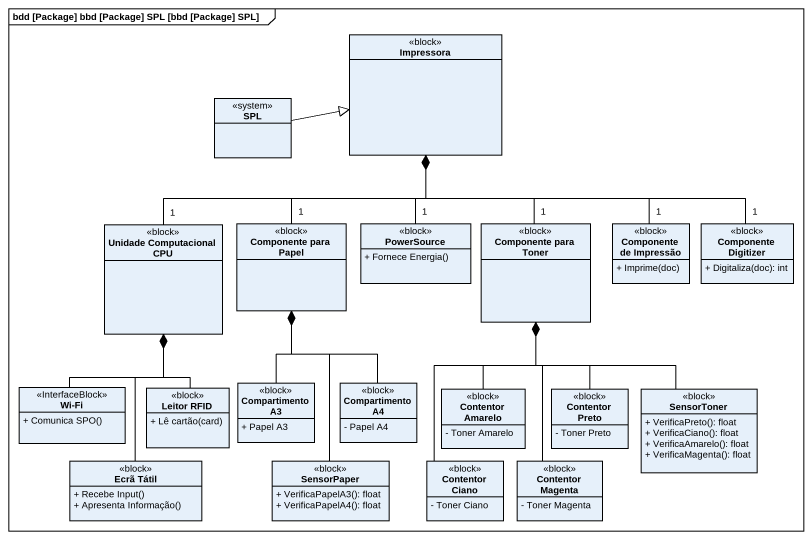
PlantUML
@startuml
mainframe bdd [Package] bbd [Package] SPL [bbd [Package] SPL]
hide circle
hide empty members
skinparam classAttributeIconSize 0
class Impressora <<block>>
class SPL <<system>>
class "Unidade Computacional CPU" as Unidade_Computacional_CPU <<block>>
class "Componente para Papel" as Componente_para_Papel <<block>>
class PowerSource <<block>> {
  + Fornece Energia()
}
class "Componente para Toner" as Componente_para_Toner <<block>>
class "Componente de Impressão" as Componente_de_Impressão <<block>> {
  + Imprime(doc)
}
class "Componente Digitizer" as Componente_Digitizer <<block>> {
  + Digitaliza(doc): int
}
class "Compartimento A3" as Compartimento_A3 <<block>> {
  + Papel A3
}
class "Compartimento A4" as Compartimento_A4 <<block>> {
  - Papel A4
}
class "Wi-Fi" as Wi_Fi <<InterfaceBlock>> {
  + Comunica SPO()
}
class "Leitor RFID" as Leitor_RFID <<block>> {
  + Lê cartão(card)
}
class "Contentor Amarelo" as Contentor_Amarelo <<block>> {
  - Toner Amarelo
}
class "Contentor Preto" as Contentor_Preto <<block>> {
  - Toner Preto
}
class SensorToner <<block>> {
  + VerificaPreto(): float
  + VerificaCiano(): float
  + VerificaAmarelo(): float
  + VerificaMagenta(): float
}
class "Ecrã Tátil" as Ecrã_Tátil <<block>> {
  + Recebe Input()
  + Apresenta Informação()
}
class SensorPaper <<block>> {
  + VerificaPapelA3(): float
  + VerificaPapelA4(): float
}
class "Contentor Ciano" as Contentor_Ciano <<block>> {
  - Toner Ciano
}
class "Contentor Magenta" as Contentor_Magenta <<block>> {
  - Toner Magenta
}
SPL -right-|> Impressora
Unidade_Computacional_CPU "1" -up-* Impressora
Componente_para_Papel "1" -up-* Impressora
PowerSource "1" -up-* Impressora
Componente_para_Toner "1" -up-* Impressora
Componente_de_Impressão "1" -up-* Impressora
Componente_Digitizer "1" -left-* Impressora
Compartimento_A3 -up-* Componente_para_Papel
Compartimento_A4 -up-* Componente_para_Papel
Wi_Fi -up-* Unidade_Computacional_CPU
Leitor_RFID -up-* Unidade_Computacional_CPU
Contentor_Amarelo -up-* Componente_para_Toner
Contentor_Preto -up-* Componente_para_Toner
SensorToner -up-* Componente_para_Toner
Ecrã_Tátil -up-* Unidade_Computacional_CPU
SensorPaper -up-* Componente_para_Papel
Contentor_Ciano -up-* Componente_para_Toner
Contentor_Magenta -up-* Componente_para_Toner
@enduml
